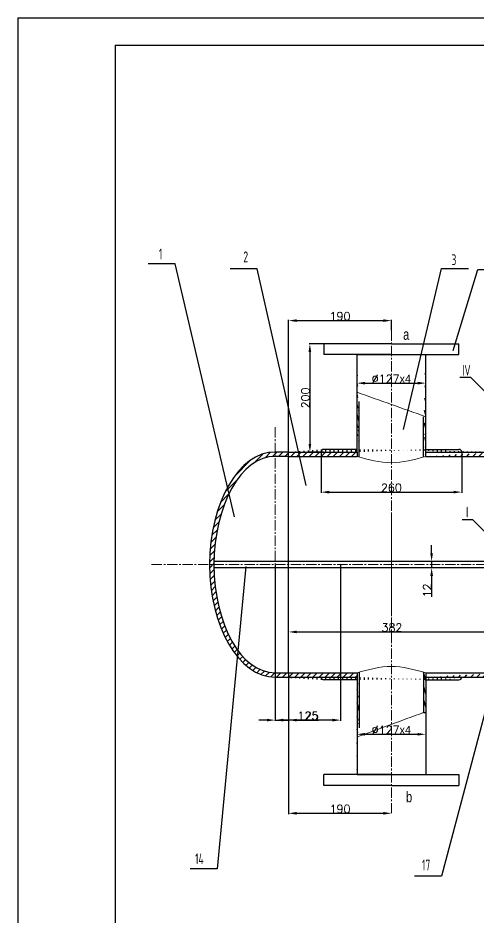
# Model space of a CAD drawing. Header units: millimetres. Extents: x 4714 to 9149, y -487 to 2583.
# Drawn here: x 4714 to 5565, y 921 to 2583 of the extents above; entities that cross this region are included whole.
import ezdxf

# ---------------------------------------------------------------- set-up
doc = ezdxf.new("R2010")
doc.units = ezdxf.units.MM
doc.linetypes.add('CENTER2', pattern=[28.575, 19.05, -3.175, 3.175, -3.175])
doc.layers.add('实线', color=7, linetype='Continuous')
for name, color, linetype, lineweight in [('标注', 7, 'Continuous', 18), ('点画线', 7, 'CENTER2', 15), ('粗实线', 4, 'Continuous', 30), ('细实线', 7, 'Continuous', 18)]:
    doc.layers.add(name, color=color, linetype=linetype, lineweight=lineweight)
doc.styles.add('HGCAD', font='gbenor.shx', dxfattribs={"width": 0.75, "bigfont": 'gbcbig.shx'})
doc.styles.get("Standard").update_dxf_attribs({"font": 'romanc.shx', "bigfont": 'gbcbig.shx'})
doc.dimstyles.new('副本 ISO-25', dxfattribs={"dimtxt": 15, "dimasz": 15, "dimexe": 1.25, "dimexo": 0.625, "dimtad": 1, "dimtxsty": 'Standard', "dimcen": 2.5, "dimadec": 0, "dimazin": 0, "dimtfac": 1, "dimtmove": 0, "dimatfit": 3, "dimfxl": 0, "dimarcsym": 0})
pattern_1 = [(45, (441.337, 171.9724), (-5.61266, 5.61266), [])]
pattern_2 = [(105, (441.337, 171.9724), (-6.133629, -1.643501), [])]
pattern_3 = [(90, (441.337, 171.9724), (-7.9375, 1e-15), [])]

# ---------------------------------------------------------------- blocks, each defined once
blk = doc.blocks.new('*D9')
at = {"layer": 'Defpoints', "color": 0, "transparency": 16777216}
for p in [(5279.6, 1980.5), (5253.9, 1780.5), (5279.6, 1780.5)]:
    blk.add_point(p, dxfattribs=at)
at = {"layer": '标注', "color": 0, "lineweight": -2, "transparency": 16777216}
for p, q in [((5279, 1980.5), (5252.6, 1980.5)), ((5253.9, 1965.5), (5253.9, 1795.5)), ((5279, 1780.5), (5252.6, 1780.5))]:
    blk.add_line(p, q, dxfattribs=at)
at = {"layer": '标注', "color": 0, "transparency": 16777216}
for points in [[(5251.4, 1965.5), (5256.4, 1965.5), (5253.9, 1980.5)], [(5251.4, 1795.5), (5256.4, 1795.5), (5253.9, 1780.5)]]:
    blk.add_solid(points, dxfattribs=at)
at = {"layer": '标注', "color": 0, "transparency": 16777216, "insert": (5245.7, 1880.5), "char_height": 15, "attachment_point": 5, "rotation": 90}
blk.add_mtext('200', dxfattribs=at)
blk = doc.blocks.new('*D10')
at = {"layer": 'Defpoints', "color": 0, "transparency": 16777216}
for p in [(5404.6, 2023.4), (5404.6, 2005.3), (5214.6, 1772.5)]:
    blk.add_point(p, dxfattribs=at)
at = {"layer": '标注', "color": 0, "lineweight": -2, "transparency": 16777216}
for p, q in [((5214.6, 1773.1), (5214.6, 2024.6)), ((5229.6, 2023.4), (5389.6, 2023.4)), ((5404.6, 2005.9), (5404.6, 2024.6))]:
    blk.add_line(p, q, dxfattribs=at)
at = {"layer": '标注', "color": 0, "transparency": 16777216}
for points in [[(5229.6, 2025.9), (5229.6, 2020.9), (5214.6, 2023.4)], [(5389.6, 2025.9), (5389.6, 2020.9), (5404.6, 2023.4)]]:
    blk.add_solid(points, dxfattribs=at)
at = {"layer": '标注', "color": 0, "transparency": 16777216, "insert": (5309.6, 2031.5), "char_height": 15, "attachment_point": 5}
blk.add_mtext('190', dxfattribs=at)
blk = doc.blocks.new('*D12')
at = {"layer": 'Defpoints', "color": 0, "transparency": 16777216}
for p in [(5214.6, 1372.5), (5404.6, 1112.9), (5404.6, 1112.9)]:
    blk.add_point(p, dxfattribs=at)
at = {"layer": '标注', "color": 0, "lineweight": -2, "transparency": 16777216}
for p, q in [((5214.6, 1371.9), (5214.6, 1111.6)), ((5404.6, 1113.5), (5404.6, 1114.1)), ((5229.6, 1112.9), (5389.6, 1112.9))]:
    blk.add_line(p, q, dxfattribs=at)
at = {"layer": '标注', "color": 0, "transparency": 16777216}
for points in [[(5229.6, 1115.4), (5229.6, 1110.4), (5214.6, 1112.9)], [(5389.6, 1115.4), (5389.6, 1110.4), (5404.6, 1112.9)]]:
    blk.add_solid(points, dxfattribs=at)
at = {"layer": '标注', "color": 0, "transparency": 16777216, "insert": (5309.6, 1121), "char_height": 15, "attachment_point": 5}
blk.add_mtext('190', dxfattribs=at)
blk = doc.blocks.new('*D18')
at = {"layer": 'Defpoints', "color": 0, "transparency": 16777216}
for p in [(5596.6, 1448), (5214.6, 1372.5), (5596.6, 1372.5)]:
    blk.add_point(p, dxfattribs=at)
at = {"layer": '标注', "color": 0, "lineweight": -2, "transparency": 16777216}
for p, q in [((5214.6, 1373.1), (5214.6, 1449.2)), ((5229.6, 1448), (5581.6, 1448)), ((5596.6, 1373.1), (5596.6, 1449.2))]:
    blk.add_line(p, q, dxfattribs=at)
at = {"layer": '标注', "color": 0, "transparency": 16777216}
for points in [[(5229.6, 1450.5), (5229.6, 1445.5), (5214.6, 1448)], [(5581.6, 1450.5), (5581.6, 1445.5), (5596.6, 1448)]]:
    blk.add_solid(points, dxfattribs=at)
at = {"layer": '标注', "color": 0, "transparency": 16777216, "insert": (5405.6, 1456.1), "char_height": 15, "attachment_point": 5}
blk.add_mtext('382', dxfattribs=at)
blk = doc.blocks.new('*D22')
at = {"layer": 'Defpoints', "color": 0, "transparency": 16777216}
for p in [(5189.6, 1364.5), (5214.6, 1364.5), (5214.6, 1285.1)]:
    blk.add_point(p, dxfattribs=at)
at = {"layer": '标注', "color": 0, "lineweight": -2, "transparency": 16777216}
for p, q in [((5189.6, 1363.9), (5189.6, 1283.8)), ((5214.6, 1363.9), (5214.6, 1283.8)), ((5174.6, 1285.1), (5159.6, 1285.1)), ((5189.6, 1285.1), (5214.6, 1285.1)), ((5229.6, 1285.1), (5270.1, 1285.1))]:
    blk.add_line(p, q, dxfattribs=at)
at = {"layer": '标注', "color": 0, "transparency": 16777216}
for points in [[(5174.6, 1287.6), (5174.6, 1282.6), (5189.6, 1285.1)], [(5229.6, 1287.6), (5229.6, 1282.6), (5214.6, 1285.1)]]:
    blk.add_solid(points, dxfattribs=at)
at = {"layer": '标注', "color": 0, "transparency": 16777216, "insert": (5257.4, 1293.2), "char_height": 15, "attachment_point": 5}
blk.add_mtext('25', dxfattribs=at)
blk = doc.blocks.new('*D23')
at = {"layer": 'Defpoints', "color": 0, "transparency": 16777216}
for p in [(5189.6, 1572.5), (5310.6, 1572.5), (5189.6, 1285.1)]:
    blk.add_point(p, dxfattribs=at)
at = {"layer": '标注', "color": 0, "lineweight": -2, "transparency": 16777216}
for p, q in [((5189.6, 1571.9), (5189.6, 1283.8)), ((5310.6, 1571.9), (5310.6, 1283.8)), ((5295.6, 1285.1), (5204.6, 1285.1))]:
    blk.add_line(p, q, dxfattribs=at)
at = {"layer": '标注', "color": 0, "transparency": 16777216}
for points in [[(5204.6, 1287.6), (5204.6, 1282.6), (5189.6, 1285.1)], [(5295.6, 1287.6), (5295.6, 1282.6), (5310.6, 1285.1)]]:
    blk.add_solid(points, dxfattribs=at)
at = {"layer": '标注', "color": 0, "transparency": 16777216, "insert": (5250.1, 1293.2), "char_height": 15, "attachment_point": 5}
blk.add_mtext('125', dxfattribs=at)
blk = doc.blocks.new('*D24')
at = {"layer": 'Defpoints', "color": 0, "transparency": 16777216}
for p in [(5638.6, 1578.5), (5479, 1566.5), (5638.6, 1566.5)]:
    blk.add_point(p, dxfattribs=at)
at = {"layer": '标注', "color": 0, "lineweight": -2, "transparency": 16777216}
for p, q in [((5479, 1593.5), (5479, 1608.5)), ((5638, 1578.5), (5477.7, 1578.5)), ((5479, 1578.5), (5479, 1566.5)), ((5638, 1566.5), (5477.7, 1566.5)), ((5479, 1551.5), (5479, 1513.1))]:
    blk.add_line(p, q, dxfattribs=at)
at = {"layer": '标注', "color": 0, "transparency": 16777216}
for points in [[(5476.5, 1593.5), (5481.5, 1593.5), (5479, 1578.5)], [(5476.5, 1551.5), (5481.5, 1551.5), (5479, 1566.5)]]:
    blk.add_solid(points, dxfattribs=at)
at = {"layer": '标注', "color": 0, "transparency": 16777216, "insert": (5470.8, 1524.8), "char_height": 15, "attachment_point": 5, "rotation": 90}
blk.add_mtext('12', dxfattribs=at)
blk = doc.blocks.new('*D25')
at = {"layer": 'Defpoints', "color": 0, "transparency": 16777216}
for p in [(5341.1, 1359.5), (5468.1, 1359.5), (5468.1, 1258.9)]:
    blk.add_point(p, dxfattribs=at)
at = {"layer": '标注', "color": 0, "lineweight": -2, "transparency": 16777216}
for p, q in [((5341.1, 1358.9), (5341.1, 1257.7)), ((5468.1, 1358.9), (5468.1, 1257.7)), ((5356.1, 1258.9), (5453.1, 1258.9))]:
    blk.add_line(p, q, dxfattribs=at)
at = {"layer": '标注', "color": 0, "transparency": 16777216}
for points in [[(5356.1, 1261.4), (5356.1, 1256.4), (5341.1, 1258.9)], [(5453.1, 1261.4), (5453.1, 1256.4), (5468.1, 1258.9)]]:
    blk.add_solid(points, dxfattribs=at)
at = {"layer": '标注', "color": 0, "transparency": 16777216, "insert": (5404.6, 1267), "char_height": 15, "attachment_point": 5}
blk.add_mtext('%%C127{\\fËÎÌå|b0|i0|c134|p0;\\C256;x4}', dxfattribs=at)
blk = doc.blocks.new('*D26')
at = {"layer": 'Defpoints', "color": 0, "transparency": 16777216}
for p in [(5468.1, 1907.8), (5341.1, 1785.5), (5468.1, 1785.5)]:
    blk.add_point(p, dxfattribs=at)
at = {"layer": '标注', "color": 0, "lineweight": -2, "transparency": 16777216}
for p, q in [((5341.1, 1786.1), (5341.1, 1909)), ((5356.1, 1907.8), (5453.1, 1907.8)), ((5468.1, 1786.1), (5468.1, 1909))]:
    blk.add_line(p, q, dxfattribs=at)
at = {"layer": '标注', "color": 0, "transparency": 16777216}
for points in [[(5356.1, 1910.3), (5356.1, 1905.3), (5341.1, 1907.8)], [(5453.1, 1910.3), (5453.1, 1905.3), (5468.1, 1907.8)]]:
    blk.add_solid(points, dxfattribs=at)
at = {"layer": '标注', "color": 0, "transparency": 16777216, "insert": (5404.6, 1915.9), "char_height": 15, "attachment_point": 5}
blk.add_mtext('%%C127{\\fËÎÌå|b0|i0|c134|p0;\\C256;x4}', dxfattribs=at)
blk = doc.blocks.new('*D27')
at = {"layer": 'Defpoints', "color": 0, "transparency": 16777216}
for p in [(5274.6, 1780.4), (5534.6, 1780.5), (5534.6, 1706.4)]:
    blk.add_point(p, dxfattribs=at)
at = {"layer": '标注', "color": 0, "lineweight": -2, "transparency": 16777216}
for p, q in [((5274.6, 1779.8), (5274.6, 1705.2)), ((5534.6, 1779.9), (5534.6, 1705.2)), ((5289.6, 1706.4), (5519.6, 1706.4))]:
    blk.add_line(p, q, dxfattribs=at)
at = {"layer": '标注', "color": 0, "transparency": 16777216}
for points in [[(5289.6, 1708.9), (5289.6, 1703.9), (5274.6, 1706.4)], [(5519.6, 1708.9), (5519.6, 1703.9), (5534.6, 1706.4)]]:
    blk.add_solid(points, dxfattribs=at)
at = {"layer": '标注', "color": 0, "transparency": 16777216, "insert": (5404.6, 1714.5), "char_height": 15, "attachment_point": 5}
blk.add_mtext('260', dxfattribs=at)

msp = doc.modelspace()

# ---------------------------------------------------------------- hatches: boundary and pattern name
at = {"layer": '实线'}
h = msp.add_hatch(dxfattribs=at)
h.set_pattern_fill('ANSI31', color=256, scale=1.5, angle=60, style=0)
h.set_pattern_definition([(105, (441.337, 171.9724), (-4.6002217, -1.2326257), [])])
edge = h.paths.add_edge_path()
edge.add_line((5345.085, 1771.364), (5344.946, 1874.087))
edge.add_line((5341.085, 1780.483), (5341.085, 1960.483))
h = msp.add_hatch(dxfattribs=at)
h.set_pattern_fill('ANSI31', color=256, scale=2, angle=60, style=0)
h.set_pattern_definition(pattern_2)
edge = h.paths.add_edge_path()
edge.add_line((5468.085, 1772.483), (5468.085, 1960.483))
edge.add_line((5464.085, 1771.364), (5464.085, 1845.805))
h = msp.add_hatch(dxfattribs=at)
h.set_pattern_fill('ANSI31', color=256, scale=2.5, style=0)
h.set_pattern_definition(pattern_1)
edge = h.paths.add_edge_path()
edge.add_line((5341.085, 1780.483), (5341.085, 1772.483))
edge.add_line((5214.585, 1780.483), (5341.085, 1780.483))
edge.add_line((5214.585, 1772.483), (5341.085, 1772.483))
edge.add_line((5214.585, 1772.483), (5189.585, 1772.483))
edge.add_line((5214.585, 1780.483), (5189.585, 1780.483))
edge.add_ellipse((5189.585, 1572.483), major_axis=(0, 208), ratio=0.58173077, start_angle=360, end_angle=540)
edge.add_ellipse((5189.585, 1572.483), major_axis=(0, 200), ratio=0.565, start_angle=360, end_angle=540)
edge.add_line((5189.585, 1372.483), (5341.085, 1372.483))
edge.add_line((5189.585, 1364.483), (5341.085, 1364.483))
h = msp.add_hatch(dxfattribs=at)
h.set_pattern_fill('ANSI31', color=256, scale=2.5, angle=45, style=0)
h.set_pattern_definition(pattern_3)
edge = h.paths.add_edge_path()
edge.add_line((5468.085, 1785.483), (5529.585, 1785.483))
edge.add_line((5468.085, 1780.483), (5608.976, 1780.483))
edge.add_line((5341.085, 1785.483), (5279.585, 1785.483))
edge.add_line((5214.585, 1780.483), (5341.085, 1780.483))
h = msp.add_hatch(dxfattribs=at)
h.set_pattern_fill('ANSI31', color=256, scale=2.5, style=0)
h.set_pattern_definition(pattern_1)
edge = h.paths.add_edge_path()
edge.add_line((5468.085, 1780.483), (5608.976, 1780.483))
edge.add_line((5468.085, 1772.483), (5619.543, 1772.483))
edge.add_line((5608.976, 1780.483), (5619.543, 1772.483))
h = msp.add_hatch(dxfattribs=at)
h.set_pattern_fill('ANSI31', color=256, scale=2.5, angle=45, style=0)
h.set_pattern_definition(pattern_3)
edge = h.paths.add_edge_path()
edge.add_line((5341.085, 1359.483), (5279.585, 1359.483))
edge.add_line((5189.585, 1364.483), (5341.085, 1364.483))
edge.add_line((5468.085, 1359.483), (5529.585, 1359.483))
edge.add_line((5468.085, 1364.483), (5608.976, 1364.483))
h = msp.add_hatch(dxfattribs=at)
h.set_pattern_fill('ANSI31', color=256, scale=2, angle=60, style=0)
h.set_pattern_definition(pattern_2)
edge = h.paths.add_edge_path()
edge.add_line((5345.085, 1373.602), (5344.99, 1270.961))
edge.add_line((5341.085, 1372.483), (5341.085, 1184.483))
h = msp.add_hatch(dxfattribs=at)
h.set_pattern_fill('ANSI31', color=256, scale=2, angle=60, style=0)
h.set_pattern_definition(pattern_2)
edge = h.paths.add_edge_path()
edge.add_line((5464.085, 1373.602), (5464.085, 1299.16))
edge.add_line((5464.085, 1299.16), (5468.085, 1299.16))
edge.add_line((5468.085, 1372.483), (5468.085, 1299.16))
h = msp.add_hatch(dxfattribs=at)
h.set_pattern_fill('ANSI31', color=256, scale=2.5, style=0)
h.set_pattern_definition(pattern_1)
edge = h.paths.add_edge_path()
edge.add_line((5468.085, 1372.483), (5619.543, 1372.483))
edge.add_line((5468.085, 1364.483), (5608.976, 1364.483))
edge.add_line((5608.976, 1364.483), (5619.543, 1372.483))

# ---------------------------------------------------------------- linework, layer by layer
for p, q in [((4714.139, 2582.614), (4714.139, -487.386)), ((4714.139, 2582.614), (9149.139, 2582.614)), ((5004.997, 2128.103), (4954.997, 2128.103)), ((5114.376, 1661.062), (5004.997, 2128.103)), ((5156.221, 2118.8), (5106.221, 2118.8)), ((5246.999, 1718.736), (5156.221, 2118.8)), ((5427.202, 1822.006), (5497.24, 2119.508)), ((5497.24, 2119.508), (5547.24, 2119.508)), ((5518.9, 1967.975), (5564.263, 2118.011)), ((5564.263, 2118.011), (5614.263, 2118.011)), ((5551.363, 1917.956), (5531.363, 1917.956)), ((5626.967, 1841.275), (5551.363, 1917.956)), ((5555.397, 1655.111), (5535.397, 1655.111)), ((5611.855, 1597.842), (5555.397, 1655.111)), ((5135.578, 1569.132), (5082.251, 1010.183)), ((5585.085, 1326.483), (5497.278, 996.714)), ((5464.085, 1299.16), (5468.085, 1299.16)), ((5082.251, 1010.183), (5032.251, 1010.183)), ((5497.278, 996.714), (5447.278, 996.714))]:
    msp.add_line(p, q, dxfattribs=at)
at = {"layer": '点画线'}
for p, q in [((5404.585, 2005.296), (5404.585, 1476.993)), ((5404.585, 1980.483), (5292.085, 1980.483)), ((5404.585, 1980.483), (5517.085, 1980.483)), ((5189.585, 1826.224), (5189.585, 1572.483)), ((5404.585, 1112.851), (5404.585, 1667.972)), ((4961.316, 1572.483), (6492.426, 1572.483)), ((5189.585, 1572.483), (5189.585, 1315.776)), ((5404.585, 1164.483), (5292.085, 1164.483)), ((5404.585, 1164.483), (5517.085, 1164.483))]:
    msp.add_line(p, q, dxfattribs=at)
at = {"layer": '粗实线'}
for p, q in [((4894.139, 2532.614), (9099.139, 2532.614)), ((4894.139, 2532.614), (4894.139, -437.386)), ((5404.585, 1980.483), (5279.585, 1980.483)), ((5279.585, 1980.483), (5279.585, 1960.483)), ((5292.085, 1980.483), (5283.085, 1980.483)), ((5404.585, 1980.483), (5529.585, 1980.483)), ((5404.585, 1980.483), (5524.585, 1980.483)), ((5517.085, 1980.483), (5526.085, 1980.483)), ((5529.585, 1960.483), (5529.585, 1980.483)), ((5404.585, 1960.483), (5279.585, 1960.483)), ((5341.085, 1780.483), (5341.085, 1960.483)), ((5341.085, 1960.483), (5468.085, 1960.483)), ((5404.585, 1960.483), (5529.585, 1960.483)), ((5468.085, 1772.483), (5468.085, 1960.483)), ((5345.085, 1771.364), (5344.946, 1874.087)), ((5464.085, 1771.364), (5464.085, 1845.805)), ((5214.585, 1780.483), (5189.585, 1780.483)), ((5214.585, 1780.483), (5341.085, 1780.483)), ((5341.085, 1785.483), (5279.585, 1785.483)), ((5341.085, 1780.483), (5341.085, 1772.483)), ((5468.085, 1785.483), (5529.585, 1785.483)), ((5468.085, 1780.483), (5608.976, 1780.483)), ((5214.585, 1772.483), (5189.585, 1772.483)), ((5214.585, 1372.483), (5214.585, 1772.483)), ((5214.585, 1772.483), (5341.085, 1772.483)), ((5468.085, 1772.483), (5619.543, 1772.483)), ((5619.543, 1578.483), (5076.585, 1578.483)), ((5619.543, 1566.483), (5076.882, 1566.483)), ((5189.585, 1372.483), (5341.085, 1372.483)), ((5189.585, 1364.483), (5341.085, 1364.483)), ((5341.085, 1372.483), (5341.085, 1184.483)), ((5345.085, 1373.602), (5344.99, 1270.961)), ((5464.085, 1373.602), (5464.085, 1299.16)), ((5468.085, 1372.483), (5619.543, 1372.483)), ((5468.085, 1372.483), (5468.085, 1299.16)), ((5468.085, 1364.483), (5608.976, 1364.483)), ((5341.085, 1359.483), (5279.585, 1359.483)), ((5468.085, 1359.483), (5529.585, 1359.483)), ((5468.085, 1299.16), (5468.085, 1184.483)), ((5404.585, 1184.483), (5279.585, 1184.483)), ((5279.585, 1164.483), (5279.585, 1184.483)), ((5341.085, 1184.483), (5468.085, 1184.483)), ((5404.585, 1184.483), (5529.585, 1184.483)), ((5529.585, 1184.483), (5529.585, 1164.483)), ((5404.585, 1164.483), (5279.585, 1164.483)), ((5292.085, 1164.483), (5283.085, 1164.483)), ((5404.585, 1164.483), (5529.585, 1164.483)), ((5517.085, 1164.483), (5526.085, 1164.483))]:
    msp.add_line(p, q, dxfattribs=at)
for centre, start, end in [((5279.585, 1780.483), 90, 180.915129), ((5529.585, 1780.483), 360, 90), ((5279.585, 1364.483), 179.084871, 270), ((5529.585, 1364.483), 270, 0)]:
    msp.add_arc(centre, 5, start, end, dxfattribs=at)
for major_axis, ratio in [((0, 208), 0.58173077), ((0, 200), 0.565)]:
    msp.add_ellipse((5189.585, 1572.483), major_axis=major_axis, ratio=ratio, start_param=6.28318531, end_param=9.42477796, dxfattribs=at)
at = {"layer": '细实线'}
for points, start_tangent in [([(5341.085, 1891.043), (5468.085, 1845.795)], (0, -1)), ([(5341.085, 1253.922), (5464.085, 1299.16)], (0, 1))]:
    msp.add_spline(points, degree=3, dxfattribs=dict(at, start_tangent=start_tangent))
for points in [[(5341.085, 1772.483), (5404.585, 1760.624), (5468.085, 1772.483)], [(5341.085, 1372.483), (5404.585, 1384.341), (5468.085, 1372.483)]]:
    msp.add_spline(points, degree=3, dxfattribs=at)

# ---------------------------------------------------------------- texts
at = {"layer": '实线', "char_height": 20, "style": 'HGCAD'}
for s, insert, width, attachment_point in [('1', (4977.834, 2156.541), 55.97736, 2), ('2', (5135.263, 2151.191), 54.57156, 2), ('3', (5515.709, 2145.837), 62.57947, 1), ('14', (5049.611, 1038.822), 58.48926, 2), ('17', (5468.801, 1027.174), 56.95529, 2)]:
    msp.add_mtext(s, dxfattribs=dict(at, insert=insert, width=width, attachment_point=attachment_point))
at = {"layer": '粗实线', "char_height": 20, "attachment_point": 1, "style": 'HGCAD'}
for s, insert, width in [('{\\fÐÂËÎÌå|b0|i0|c134|p0;a}', (5426.448, 2007.937), 38.75577), ('{\\fÐÂËÎÌå|b0|i0|c134|p0;b}', (5431.773, 1153.192), 44.56333)]:
    msp.add_mtext(s, dxfattribs=dict(at, insert=insert, width=width))
at = {"layer": '粗实线', "lineweight": -2, "insert": (5544.783, 1669.624), "char_height": 20, "width": 159.30979, "attachment_point": 5, "style": 'HGCAD'}
msp.add_mtext('I', dxfattribs=at)
at = {"layer": '细实线', "lineweight": -2, "insert": (5543.327, 1931.762), "char_height": 20, "width": 159.30979, "attachment_point": 5, "style": 'HGCAD'}
msp.add_mtext('IV', dxfattribs=at)

# ---------------------------------------------------------------- dimensions: what is measured, and where the dimension line sits
at = {"layer": '标注'}
for base, p1, p2, picture, middle in [((5404.585, 2023.351), (5214.585, 1772.483), (5404.585, 2005.296), '*D10', (5309.585, 2031.476)), ((5534.585, 1706.421), (5274.585, 1780.403), (5534.585, 1780.483), '*D27', (5404.585, 1714.546)), ((5596.585, 1447.983), (5214.585, 1372.483), (5596.585, 1372.483), '*D18', (5405.585, 1456.108)), ((5214.585, 1285.097), (5189.585, 1364.483), (5214.585, 1364.483), '*D22', (5257.353, 1293.222)), ((5404.585, 1112.851), (5214.585, 1372.483), (5404.585, 1112.851), '*D12', (5309.585, 1120.976))]:
    dim = msp.add_linear_dim(base=base, p1=p1, p2=p2, dimstyle='副本 ISO-25', dxfattribs=at)
    dim.commit()
    dim.dimension.update_dxf_attribs({"geometry": picture, "text_midpoint": middle})
for base, p1, p2, picture, middle in [((5253.852, 1780.483), (5279.585, 1980.483), (5279.585, 1780.483), '*D9', (5245.727, 1880.483)), ((5478.962, 1566.483), (5638.585, 1578.483), (5638.585, 1566.483), '*D24', (5470.837, 1524.786))]:
    dim = msp.add_linear_dim(base=base, p1=p1, p2=p2, angle=90, dimstyle='副本 ISO-25', dxfattribs=at)
    dim.commit()
    dim.dimension.update_dxf_attribs({"geometry": picture, "text_midpoint": middle})
for base, p1, p2, text, picture, middle in [((5468.085, 1907.791), (5341.085, 1785.483), (5468.085, 1785.483), '%%C127{\\fËÎÌå|b0|i0|c134|p0;\\C256;x4}', '*D26', (5404.585, 1915.916)), ((5189.585, 1285.097), (5310.585, 1572.483), (5189.585, 1572.483), '125', '*D23', (5250.085, 1293.222)), ((5468.085, 1258.903), (5341.085, 1359.483), (5468.085, 1359.483), '%%C127{\\fËÎÌå|b0|i0|c134|p0;\\C256;x4}', '*D25', (5404.585, 1267.028))]:
    dim = msp.add_linear_dim(base=base, p1=p1, p2=p2, text=text, dimstyle='副本 ISO-25', dxfattribs=at)
    dim.commit()
    dim.dimension.update_dxf_attribs({"geometry": picture, "text_midpoint": middle})

doc.saveas('drawing.dxf')
